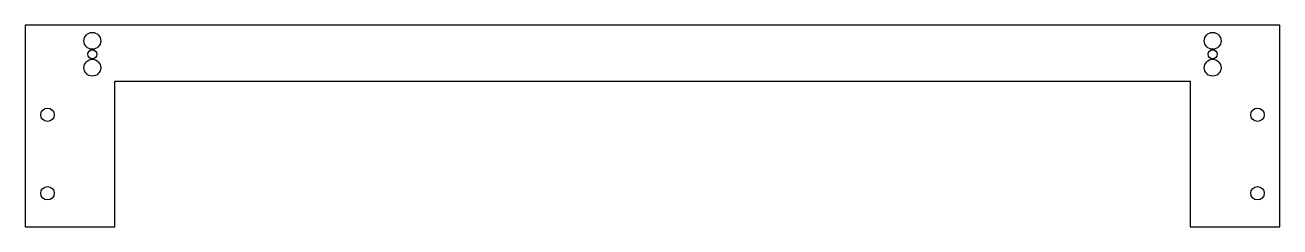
# Model space of a CAD drawing. Header units: millimetres. Extents: x 0 to 560, y 0 to 90.
import ezdxf

# ---------------------------------------------------------------- set-up
doc = ezdxf.new("R2010")
doc.units = ezdxf.units.MM

msp = doc.modelspace()

# ---------------------------------------------------------------- linework, layer by layer
for p, q in [((0, 90, 3.18), (0, 0, 3.18)), ((560, 90, 3.18), (0, 90, 3.18)), ((560, 0, 3.18), (560, 90, 3.18)), ((40, 0, 3.18), (40, 65, 3.18)), ((40, 65, 3.18), (520, 65, 3.18)), ((520, 65, 3.18), (520, 0, 3.18)), ((0, 0, 3.18), (40, 0, 3.18)), ((520, 0, 3.18), (560, 0, 3.18))]:
    msp.add_line(p, q)
for centre, radius in [((30, 83, 3.18), 3.75), ((530, 83, 3.18), 3.75), ((30, 77, 3.18), 2), ((530, 77, 3.18), 2), ((30, 71, 3.18), 3.75), ((530, 71, 3.18), 3.75), ((10, 50, 3.18), 3), ((550, 50, 3.18), 3), ((10, 15, 3.18), 3), ((550, 15, 3.18), 3)]:
    msp.add_circle(centre, radius)

doc.saveas('drawing.dxf')
